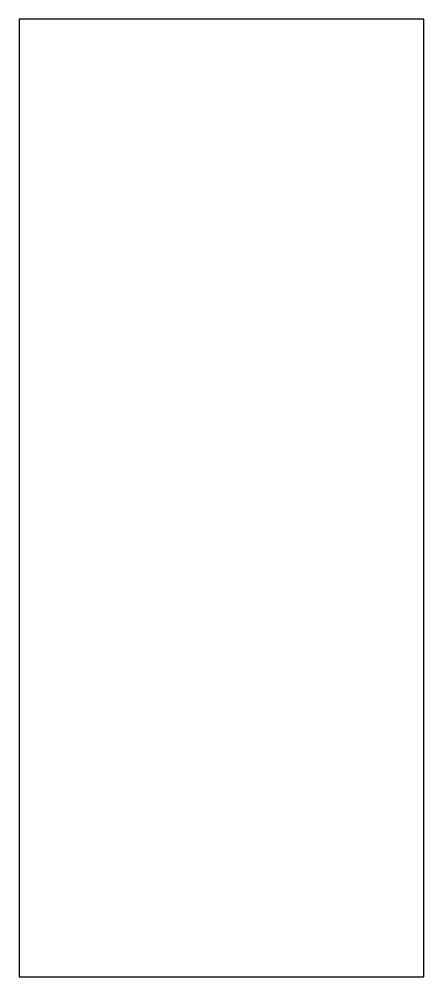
# Model space of a CAD drawing. Extents: x 0 to 183, y -433 to 0.
import ezdxf

# ---------------------------------------------------------------- set-up
doc = ezdxf.new("R2010")
doc.units = 0
doc.layers.get('0').update_dxf_attribs({"linetype": 'CONTINUOUS'})

msp = doc.modelspace()

# ---------------------------------------------------------------- linework, layer by layer
msp.add_lwpolyline([(183, -433), (183, 0), (0, 0), (0, -433)], close=True)

doc.saveas('drawing.dxf')
